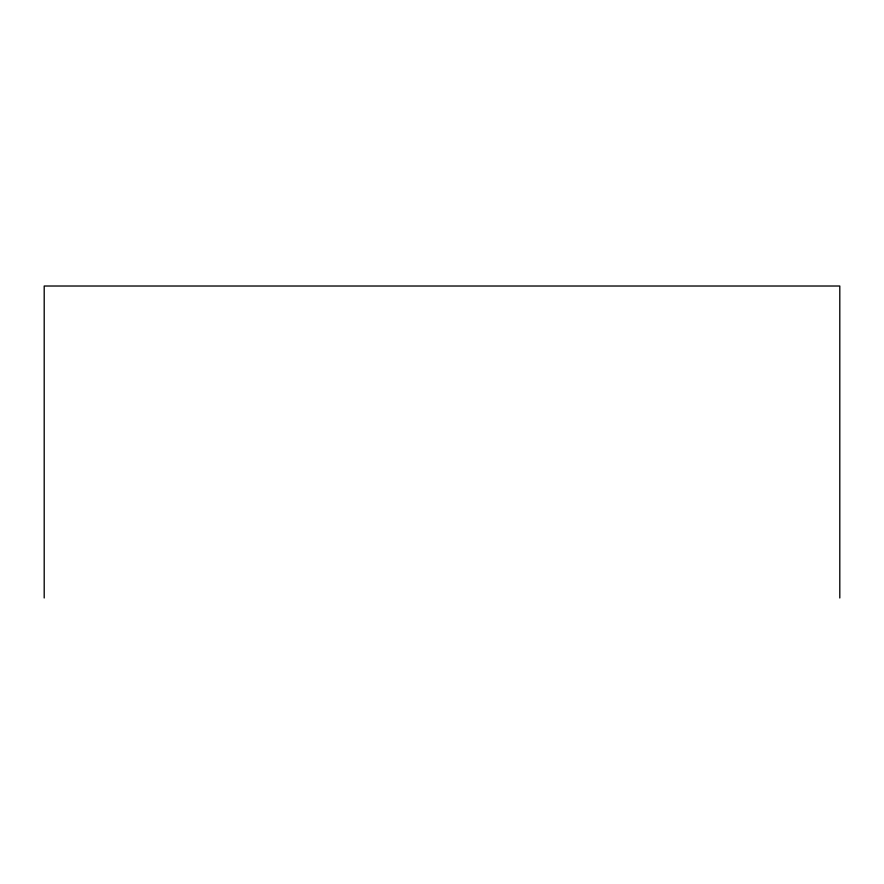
<?xml version="1.0" encoding="UTF-8"?>
<svg xmlns="http://www.w3.org/2000/svg" width="884" height="884" viewBox="0 0 884 884"><rect width="100%" height="100%" fill="white"/><g stroke="black" fill="none" stroke-linecap="round" stroke-linejoin="round"><path stroke-width="1.33" d="M839.8 597.982L839.8 286.018L44.2 286.018L44.2 597.982"/></g></svg>
